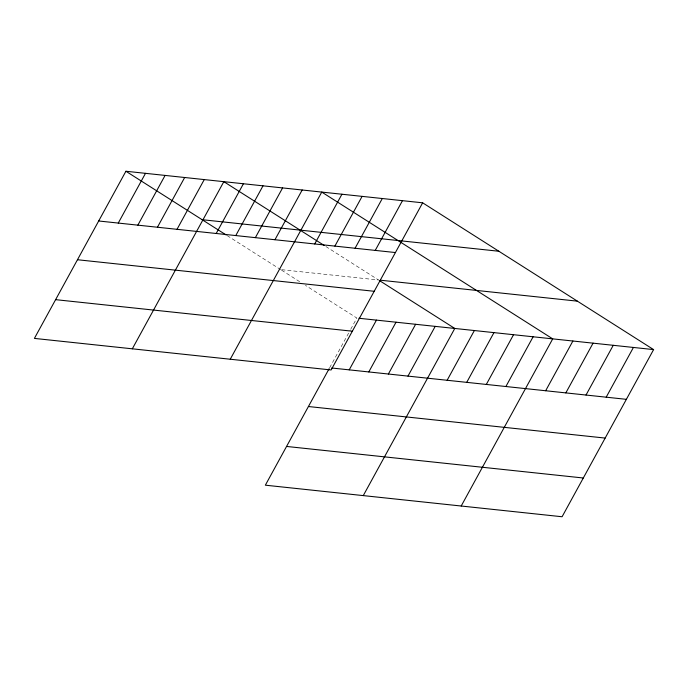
<?xml version="1.0" encoding="UTF-8"?>
<svg xmlns="http://www.w3.org/2000/svg" width="688" height="688" viewBox="0 0 688 688"><rect width="100%" height="100%" fill="white"/><g stroke="black" fill="none" stroke-linecap="round" stroke-linejoin="round"><path stroke-width="0.52" stroke-dasharray="3.44 2.58" d="M329.638 367.77L350.183 330.24M350.699 329.294L356.866 318.037L305.463 285.374M281.676 269.705L378.572 280.016L325.923 246.553M227.109 235.571L280.652 269.601M281.538 270.16L300.149 281.994"/><path stroke-width="1.03" d="M422.647 202.814L125.913 171.252L34.4 338.401L331.134 369.963L422.647 202.814L653.6 349.599L562.087 516.748L265.353 485.186L329.131 368.691M118.267 223.067L145.495 173.333M137.858 225.148L165.086 175.423M157.44 227.238L184.668 177.504M177.022 229.319L204.25 179.585M132.32 348.816L223.832 181.666L324.143 245.418M216.195 233.481L243.423 183.748M235.778 235.563L263.005 185.829M255.36 237.652L282.587 187.919M274.951 239.734L302.178 190M230.248 359.231L321.76 192.081L552.713 338.866L461.201 506.015M314.708 243.956L341.936 194.231M334.884 246.106L362.112 196.372M355.068 248.248L382.296 198.522M375.244 250.398L402.471 200.664M349.22 369.852L376.448 320.118M368.802 371.933L396.03 322.208M388.385 374.023L415.612 324.289M407.975 376.104L435.203 326.37M363.273 495.601L454.785 328.451L379.458 280.575M447.14 380.266L474.367 330.532M466.731 382.347L493.958 332.614M486.313 384.437L513.54 334.703M505.895 386.518L533.123 336.785M545.661 390.741L572.889 341.016M565.837 392.891L593.065 343.157M586.013 395.032L613.24 345.307M606.197 397.182L633.424 347.449M202.126 219.696L498.86 251.249M98.685 220.986L395.419 252.548M380.636 280.231L577.387 301.155M77.469 259.737L374.212 291.291M358.921 318.26L653.6 349.599M55.616 299.658L352.351 331.212M331.693 367.994L626.372 399.332M308.422 406.522L605.156 438.075M286.561 446.443L583.304 477.997M125.913 171.252L226.214 235.004"/></g></svg>
